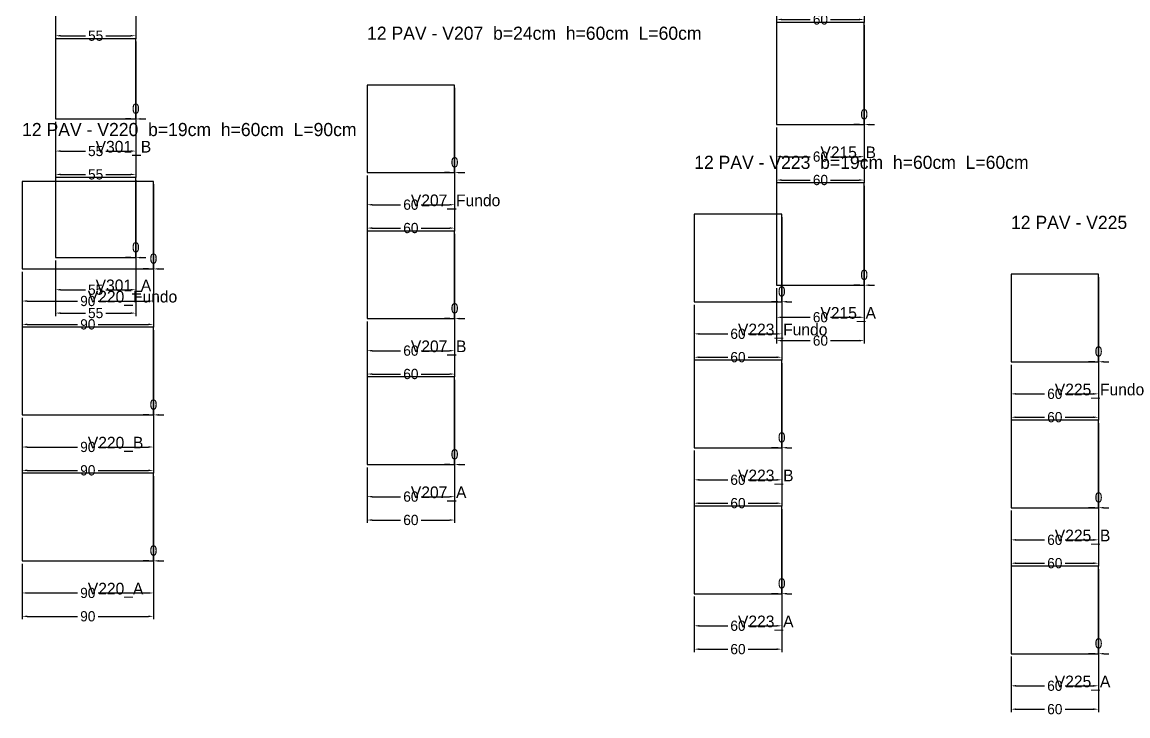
# Model space of a CAD drawing. Header units: metres. Extents: x 946 to 6411, y 1397 to 3666.
# Drawn here: x 2367 to 3124, y 1397 to 1872 of the extents above; entities that cross this region are included whole.
import ezdxf

# ---------------------------------------------------------------- set-up
doc = ezdxf.new("R2010")
doc.units = ezdxf.units.M
doc.layers.add('COTA', color=3, linetype='Continuous')
doc.dimstyles.new('COTA_VIG', dxfattribs={"dimtxt": 7, "dimasz": 3.5, "dimexe": 2, "dimexo": 2, "dimgap": 1.5, "dimtad": 1, "dimdec": 1, "dimcen": 2.5, "dimclrd": 3, "dimclre": 3, "dimclrt": 3, "dimazin": 3, "dimtfac": 1, "dimtmove": 0, "dimatfit": 3})

# ---------------------------------------------------------------- blocks, each defined once
blk = doc.blocks.new('_CLOSEDFILLED')
at = {"color": 0, "linetype": 'BYBLOCK'}
blk.add_solid([(-1, 0.16), (0, 0), (-1, -0.16)], dxfattribs=at)
blk = doc.blocks.new('*D868')
at = {"color": 3}
for p, q in [((2602.96, 1567.15), (2602.96, 1545.15)), ((2662.96, 1567.15), (2662.96, 1545.15)), ((2606.46, 1547.15), (2625.96, 1547.15)), ((2639.96, 1547.15), (2659.46, 1547.15))]:
    blk.add_line(p, q, dxfattribs=at)
at = {"layer": 'Defpoints'}
for p in [(2602.96, 1569.15), (2662.96, 1569.15), (2602.96, 1547.15)]:
    blk.add_point(p, dxfattribs=at)
at = {"layer": 'COTA', "color": 3, "xscale": 3.5, "yscale": 3.5, "rotation": 180}
blk.add_blockref('_CLOSEDFILLED', (2602.96, 1547.15), dxfattribs=at)
at = {"layer": 'COTA', "color": 3, "xscale": 3.5, "yscale": 3.5}
blk.add_blockref('_CLOSEDFILLED', (2662.96, 1547.15), dxfattribs=at)
at = {"layer": 'COTA', "color": 3, "insert": (2632.96, 1547.15), "char_height": 7, "attachment_point": 5}
blk.add_mtext('60', dxfattribs=at)
blk = doc.blocks.new('*D869')
at = {"color": 3}
for p, q in [((2602.96, 1567.15), (2602.96, 1529.15)), ((2662.96, 1567.15), (2662.96, 1529.15)), ((2606.46, 1531.15), (2625.96, 1531.15)), ((2639.96, 1531.15), (2659.46, 1531.15))]:
    blk.add_line(p, q, dxfattribs=at)
at = {"layer": 'Defpoints'}
for p in [(2602.96, 1569.15), (2662.96, 1569.15), (2602.96, 1531.15)]:
    blk.add_point(p, dxfattribs=at)
at = {"layer": 'COTA', "color": 3, "xscale": 3.5, "yscale": 3.5, "rotation": 180}
blk.add_blockref('_CLOSEDFILLED', (2602.96, 1531.15), dxfattribs=at)
at = {"layer": 'COTA', "color": 3, "xscale": 3.5, "yscale": 3.5}
blk.add_blockref('_CLOSEDFILLED', (2662.96, 1531.15), dxfattribs=at)
at = {"layer": 'COTA', "color": 3, "insert": (2632.96, 1531.15), "char_height": 7, "attachment_point": 5}
blk.add_mtext('60', dxfattribs=at)
blk = doc.blocks.new('*D871')
at = {"color": 3}
for p, q in [((2602.96, 1667.15), (2602.96, 1645.15)), ((2662.96, 1667.15), (2662.96, 1645.15)), ((2606.46, 1647.15), (2625.96, 1647.15)), ((2639.96, 1647.15), (2659.46, 1647.15))]:
    blk.add_line(p, q, dxfattribs=at)
at = {"layer": 'Defpoints'}
for p in [(2602.96, 1669.15), (2662.96, 1669.15), (2602.96, 1647.15)]:
    blk.add_point(p, dxfattribs=at)
at = {"layer": 'COTA', "color": 3, "xscale": 3.5, "yscale": 3.5, "rotation": 180}
blk.add_blockref('_CLOSEDFILLED', (2602.96, 1647.15), dxfattribs=at)
at = {"layer": 'COTA', "color": 3, "xscale": 3.5, "yscale": 3.5}
blk.add_blockref('_CLOSEDFILLED', (2662.96, 1647.15), dxfattribs=at)
at = {"layer": 'COTA', "color": 3, "insert": (2632.96, 1647.15), "char_height": 7, "attachment_point": 5}
blk.add_mtext('60', dxfattribs=at)
blk = doc.blocks.new('*D872')
at = {"color": 3}
for p, q in [((2602.96, 1667.15), (2602.96, 1629.15)), ((2662.96, 1667.15), (2662.96, 1629.15)), ((2606.46, 1631.15), (2625.96, 1631.15)), ((2639.96, 1631.15), (2659.46, 1631.15))]:
    blk.add_line(p, q, dxfattribs=at)
at = {"layer": 'Defpoints'}
for p in [(2602.96, 1669.15), (2662.96, 1669.15), (2602.96, 1631.15)]:
    blk.add_point(p, dxfattribs=at)
at = {"layer": 'COTA', "color": 3, "xscale": 3.5, "yscale": 3.5, "rotation": 180}
blk.add_blockref('_CLOSEDFILLED', (2602.96, 1631.15), dxfattribs=at)
at = {"layer": 'COTA', "color": 3, "xscale": 3.5, "yscale": 3.5}
blk.add_blockref('_CLOSEDFILLED', (2662.96, 1631.15), dxfattribs=at)
at = {"layer": 'COTA', "color": 3, "insert": (2632.96, 1631.15), "char_height": 7, "attachment_point": 5}
blk.add_mtext('60', dxfattribs=at)
blk = doc.blocks.new('*D874')
at = {"color": 3}
for p, q in [((2602.96, 1767.15), (2602.96, 1745.15)), ((2662.96, 1767.15), (2662.96, 1745.15)), ((2606.46, 1747.15), (2625.96, 1747.15)), ((2639.96, 1747.15), (2659.46, 1747.15))]:
    blk.add_line(p, q, dxfattribs=at)
at = {"layer": 'Defpoints'}
for p in [(2602.96, 1769.15), (2662.96, 1769.15), (2602.96, 1747.15)]:
    blk.add_point(p, dxfattribs=at)
at = {"layer": 'COTA', "color": 3, "xscale": 3.5, "yscale": 3.5, "rotation": 180}
blk.add_blockref('_CLOSEDFILLED', (2602.96, 1747.15), dxfattribs=at)
at = {"layer": 'COTA', "color": 3, "xscale": 3.5, "yscale": 3.5}
blk.add_blockref('_CLOSEDFILLED', (2662.96, 1747.15), dxfattribs=at)
at = {"layer": 'COTA', "color": 3, "insert": (2632.96, 1747.15), "char_height": 7, "attachment_point": 5}
blk.add_mtext('60', dxfattribs=at)
blk = doc.blocks.new('*D875')
at = {"color": 3}
for p, q in [((2602.96, 1767.15), (2602.96, 1729.15)), ((2662.96, 1767.15), (2662.96, 1729.15)), ((2606.46, 1731.15), (2625.96, 1731.15)), ((2639.96, 1731.15), (2659.46, 1731.15))]:
    blk.add_line(p, q, dxfattribs=at)
at = {"layer": 'Defpoints'}
for p in [(2602.96, 1769.15), (2662.96, 1769.15), (2602.96, 1731.15)]:
    blk.add_point(p, dxfattribs=at)
at = {"layer": 'COTA', "color": 3, "xscale": 3.5, "yscale": 3.5, "rotation": 180}
blk.add_blockref('_CLOSEDFILLED', (2602.96, 1731.15), dxfattribs=at)
at = {"layer": 'COTA', "color": 3, "xscale": 3.5, "yscale": 3.5}
blk.add_blockref('_CLOSEDFILLED', (2662.96, 1731.15), dxfattribs=at)
at = {"layer": 'COTA', "color": 3, "insert": (2632.96, 1731.15), "char_height": 7, "attachment_point": 5}
blk.add_mtext('60', dxfattribs=at)
blk = doc.blocks.new('*D958')
at = {"color": 3}
for p, q in [((2883.55, 1690.05), (2883.55, 1668.05)), ((2943.55, 1690.05), (2943.55, 1668.05)), ((2887.05, 1670.05), (2906.55, 1670.05)), ((2920.55, 1670.05), (2940.05, 1670.05))]:
    blk.add_line(p, q, dxfattribs=at)
at = {"layer": 'Defpoints'}
for p in [(2883.55, 1692.05), (2943.55, 1692.05), (2883.55, 1670.05)]:
    blk.add_point(p, dxfattribs=at)
at = {"layer": 'COTA', "color": 3, "xscale": 3.5, "yscale": 3.5, "rotation": 180}
blk.add_blockref('_CLOSEDFILLED', (2883.55, 1670.05), dxfattribs=at)
at = {"layer": 'COTA', "color": 3, "xscale": 3.5, "yscale": 3.5}
blk.add_blockref('_CLOSEDFILLED', (2943.55, 1670.05), dxfattribs=at)
at = {"layer": 'COTA', "color": 3, "insert": (2913.55, 1670.05), "char_height": 7, "attachment_point": 5}
blk.add_mtext('60', dxfattribs=at)
blk = doc.blocks.new('*D959')
at = {"color": 3}
for p, q in [((2883.55, 1690.05), (2883.55, 1652.05)), ((2943.55, 1690.05), (2943.55, 1652.05)), ((2887.05, 1654.05), (2906.55, 1654.05)), ((2920.55, 1654.05), (2940.05, 1654.05))]:
    blk.add_line(p, q, dxfattribs=at)
at = {"layer": 'Defpoints'}
for p in [(2883.55, 1692.05), (2943.55, 1692.05), (2883.55, 1654.05)]:
    blk.add_point(p, dxfattribs=at)
at = {"layer": 'COTA', "color": 3, "xscale": 3.5, "yscale": 3.5, "rotation": 180}
blk.add_blockref('_CLOSEDFILLED', (2883.55, 1654.05), dxfattribs=at)
at = {"layer": 'COTA', "color": 3, "xscale": 3.5, "yscale": 3.5}
blk.add_blockref('_CLOSEDFILLED', (2943.55, 1654.05), dxfattribs=at)
at = {"layer": 'COTA', "color": 3, "insert": (2913.55, 1654.05), "char_height": 7, "attachment_point": 5}
blk.add_mtext('60', dxfattribs=at)
blk = doc.blocks.new('*D961')
at = {"color": 3}
for p, q in [((2883.55, 1800.05), (2883.55, 1778.05)), ((2943.55, 1800.05), (2943.55, 1778.05)), ((2887.05, 1780.05), (2906.55, 1780.05)), ((2920.55, 1780.05), (2940.05, 1780.05))]:
    blk.add_line(p, q, dxfattribs=at)
at = {"layer": 'Defpoints'}
for p in [(2883.55, 1802.05), (2943.55, 1802.05), (2883.55, 1780.05)]:
    blk.add_point(p, dxfattribs=at)
at = {"layer": 'COTA', "color": 3, "xscale": 3.5, "yscale": 3.5, "rotation": 180}
blk.add_blockref('_CLOSEDFILLED', (2883.55, 1780.05), dxfattribs=at)
at = {"layer": 'COTA', "color": 3, "xscale": 3.5, "yscale": 3.5}
blk.add_blockref('_CLOSEDFILLED', (2943.55, 1780.05), dxfattribs=at)
at = {"layer": 'COTA', "color": 3, "insert": (2913.55, 1780.05), "char_height": 7, "attachment_point": 5}
blk.add_mtext('60', dxfattribs=at)
blk = doc.blocks.new('*D962')
at = {"color": 3}
for p, q in [((2883.55, 1800.05), (2883.55, 1762.05)), ((2943.55, 1800.05), (2943.55, 1762.05)), ((2887.05, 1764.05), (2906.55, 1764.05)), ((2920.55, 1764.05), (2940.05, 1764.05))]:
    blk.add_line(p, q, dxfattribs=at)
at = {"layer": 'Defpoints'}
for p in [(2883.55, 1802.05), (2943.55, 1802.05), (2883.55, 1764.05)]:
    blk.add_point(p, dxfattribs=at)
at = {"layer": 'COTA', "color": 3, "xscale": 3.5, "yscale": 3.5, "rotation": 180}
blk.add_blockref('_CLOSEDFILLED', (2883.55, 1764.05), dxfattribs=at)
at = {"layer": 'COTA', "color": 3, "xscale": 3.5, "yscale": 3.5}
blk.add_blockref('_CLOSEDFILLED', (2943.55, 1764.05), dxfattribs=at)
at = {"layer": 'COTA', "color": 3, "insert": (2913.55, 1764.05), "char_height": 7, "attachment_point": 5}
blk.add_mtext('60', dxfattribs=at)
blk = doc.blocks.new('*D965')
at = {"color": 3}
for p, q in [((2883.55, 1910.05), (2883.55, 1872.05)), ((2943.55, 1910.05), (2943.55, 1872.05)), ((2887.05, 1874.05), (2906.55, 1874.05)), ((2920.55, 1874.05), (2940.05, 1874.05))]:
    blk.add_line(p, q, dxfattribs=at)
at = {"layer": 'Defpoints'}
for p in [(2883.55, 1912.05), (2943.55, 1912.05), (2883.55, 1874.05)]:
    blk.add_point(p, dxfattribs=at)
at = {"layer": 'COTA', "color": 3, "xscale": 3.5, "yscale": 3.5, "rotation": 180}
blk.add_blockref('_CLOSEDFILLED', (2883.55, 1874.05), dxfattribs=at)
at = {"layer": 'COTA', "color": 3, "xscale": 3.5, "yscale": 3.5}
blk.add_blockref('_CLOSEDFILLED', (2943.55, 1874.05), dxfattribs=at)
at = {"layer": 'COTA', "color": 3, "insert": (2913.55, 1874.05), "char_height": 7, "attachment_point": 5}
blk.add_mtext('60', dxfattribs=at)
blk = doc.blocks.new('*D1006')
at = {"color": 3}
for p, q in [((2366.63, 1501.17), (2366.63, 1479.17)), ((2456.63, 1501.17), (2456.63, 1479.17)), ((2370.13, 1481.17), (2404.63, 1481.17)), ((2418.63, 1481.17), (2453.13, 1481.17))]:
    blk.add_line(p, q, dxfattribs=at)
at = {"layer": 'Defpoints'}
for p in [(2366.63, 1503.17), (2456.63, 1503.17), (2366.63, 1481.17)]:
    blk.add_point(p, dxfattribs=at)
at = {"layer": 'COTA', "color": 3, "xscale": 3.5, "yscale": 3.5, "rotation": 180}
blk.add_blockref('_CLOSEDFILLED', (2366.63, 1481.17), dxfattribs=at)
at = {"layer": 'COTA', "color": 3, "xscale": 3.5, "yscale": 3.5}
blk.add_blockref('_CLOSEDFILLED', (2456.63, 1481.17), dxfattribs=at)
at = {"layer": 'COTA', "color": 3, "insert": (2411.63, 1481.17), "char_height": 7, "attachment_point": 5}
blk.add_mtext('90', dxfattribs=at)
blk = doc.blocks.new('*D1007')
at = {"color": 3}
for p, q in [((2366.63, 1501.17), (2366.63, 1463.17)), ((2456.63, 1501.17), (2456.63, 1463.17)), ((2370.13, 1465.17), (2404.63, 1465.17)), ((2418.63, 1465.17), (2453.13, 1465.17))]:
    blk.add_line(p, q, dxfattribs=at)
at = {"layer": 'Defpoints'}
for p in [(2366.63, 1503.17), (2456.63, 1503.17), (2366.63, 1465.17)]:
    blk.add_point(p, dxfattribs=at)
at = {"layer": 'COTA', "color": 3, "xscale": 3.5, "yscale": 3.5, "rotation": 180}
blk.add_blockref('_CLOSEDFILLED', (2366.63, 1465.17), dxfattribs=at)
at = {"layer": 'COTA', "color": 3, "xscale": 3.5, "yscale": 3.5}
blk.add_blockref('_CLOSEDFILLED', (2456.63, 1465.17), dxfattribs=at)
at = {"layer": 'COTA', "color": 3, "insert": (2411.63, 1465.17), "char_height": 7, "attachment_point": 5}
blk.add_mtext('90', dxfattribs=at)
blk = doc.blocks.new('*D1009')
at = {"color": 3}
for p, q in [((2366.63, 1601.17), (2366.63, 1579.17)), ((2456.63, 1601.17), (2456.63, 1579.17)), ((2370.13, 1581.17), (2404.63, 1581.17)), ((2418.63, 1581.17), (2453.13, 1581.17))]:
    blk.add_line(p, q, dxfattribs=at)
at = {"layer": 'Defpoints'}
for p in [(2366.63, 1603.17), (2456.63, 1603.17), (2366.63, 1581.17)]:
    blk.add_point(p, dxfattribs=at)
at = {"layer": 'COTA', "color": 3, "xscale": 3.5, "yscale": 3.5, "rotation": 180}
blk.add_blockref('_CLOSEDFILLED', (2366.63, 1581.17), dxfattribs=at)
at = {"layer": 'COTA', "color": 3, "xscale": 3.5, "yscale": 3.5}
blk.add_blockref('_CLOSEDFILLED', (2456.63, 1581.17), dxfattribs=at)
at = {"layer": 'COTA', "color": 3, "insert": (2411.63, 1581.17), "char_height": 7, "attachment_point": 5}
blk.add_mtext('90', dxfattribs=at)
blk = doc.blocks.new('*D1010')
at = {"color": 3}
for p, q in [((2366.63, 1601.17), (2366.63, 1563.17)), ((2456.63, 1601.17), (2456.63, 1563.17)), ((2370.13, 1565.17), (2404.63, 1565.17)), ((2418.63, 1565.17), (2453.13, 1565.17))]:
    blk.add_line(p, q, dxfattribs=at)
at = {"layer": 'Defpoints'}
for p in [(2366.63, 1603.17), (2456.63, 1603.17), (2366.63, 1565.17)]:
    blk.add_point(p, dxfattribs=at)
at = {"layer": 'COTA', "color": 3, "xscale": 3.5, "yscale": 3.5, "rotation": 180}
blk.add_blockref('_CLOSEDFILLED', (2366.63, 1565.17), dxfattribs=at)
at = {"layer": 'COTA', "color": 3, "xscale": 3.5, "yscale": 3.5}
blk.add_blockref('_CLOSEDFILLED', (2456.63, 1565.17), dxfattribs=at)
at = {"layer": 'COTA', "color": 3, "insert": (2411.63, 1565.17), "char_height": 7, "attachment_point": 5}
blk.add_mtext('90', dxfattribs=at)
blk = doc.blocks.new('*D1012')
at = {"color": 3}
for p, q in [((2366.63, 1701.17), (2366.63, 1679.17)), ((2456.63, 1701.17), (2456.63, 1679.17)), ((2370.13, 1681.17), (2404.63, 1681.17)), ((2418.63, 1681.17), (2453.13, 1681.17))]:
    blk.add_line(p, q, dxfattribs=at)
at = {"layer": 'Defpoints'}
for p in [(2366.63, 1703.17), (2456.63, 1703.17), (2366.63, 1681.17)]:
    blk.add_point(p, dxfattribs=at)
at = {"layer": 'COTA', "color": 3, "xscale": 3.5, "yscale": 3.5, "rotation": 180}
blk.add_blockref('_CLOSEDFILLED', (2366.63, 1681.17), dxfattribs=at)
at = {"layer": 'COTA', "color": 3, "xscale": 3.5, "yscale": 3.5}
blk.add_blockref('_CLOSEDFILLED', (2456.63, 1681.17), dxfattribs=at)
at = {"layer": 'COTA', "color": 3, "insert": (2411.63, 1681.17), "char_height": 7, "attachment_point": 5}
blk.add_mtext('90', dxfattribs=at)
blk = doc.blocks.new('*D1013')
at = {"color": 3}
for p, q in [((2366.63, 1701.17), (2366.63, 1663.17)), ((2456.63, 1701.17), (2456.63, 1663.17)), ((2370.13, 1665.17), (2404.63, 1665.17)), ((2418.63, 1665.17), (2453.13, 1665.17))]:
    blk.add_line(p, q, dxfattribs=at)
at = {"layer": 'Defpoints'}
for p in [(2366.63, 1703.17), (2456.63, 1703.17), (2366.63, 1665.17)]:
    blk.add_point(p, dxfattribs=at)
at = {"layer": 'COTA', "color": 3, "xscale": 3.5, "yscale": 3.5, "rotation": 180}
blk.add_blockref('_CLOSEDFILLED', (2366.63, 1665.17), dxfattribs=at)
at = {"layer": 'COTA', "color": 3, "xscale": 3.5, "yscale": 3.5}
blk.add_blockref('_CLOSEDFILLED', (2456.63, 1665.17), dxfattribs=at)
at = {"layer": 'COTA', "color": 3, "insert": (2411.63, 1665.17), "char_height": 7, "attachment_point": 5}
blk.add_mtext('90', dxfattribs=at)
blk = doc.blocks.new('*D1033')
at = {"color": 3}
for p, q in [((2827.06, 1478.68), (2827.06, 1456.68)), ((2887.06, 1478.68), (2887.06, 1456.68)), ((2830.56, 1458.68), (2850.06, 1458.68)), ((2864.06, 1458.68), (2883.56, 1458.68))]:
    blk.add_line(p, q, dxfattribs=at)
at = {"layer": 'Defpoints'}
for p in [(2827.06, 1480.68), (2887.06, 1480.68), (2827.06, 1458.68)]:
    blk.add_point(p, dxfattribs=at)
at = {"layer": 'COTA', "color": 3, "xscale": 3.5, "yscale": 3.5, "rotation": 180}
blk.add_blockref('_CLOSEDFILLED', (2827.06, 1458.68), dxfattribs=at)
at = {"layer": 'COTA', "color": 3, "xscale": 3.5, "yscale": 3.5}
blk.add_blockref('_CLOSEDFILLED', (2887.06, 1458.68), dxfattribs=at)
at = {"layer": 'COTA', "color": 3, "insert": (2857.06, 1458.68), "char_height": 7, "attachment_point": 5}
blk.add_mtext('60', dxfattribs=at)
blk = doc.blocks.new('*D1034')
at = {"color": 3}
for p, q in [((2827.06, 1478.68), (2827.06, 1440.68)), ((2887.06, 1478.68), (2887.06, 1440.68)), ((2830.56, 1442.68), (2850.06, 1442.68)), ((2864.06, 1442.68), (2883.56, 1442.68))]:
    blk.add_line(p, q, dxfattribs=at)
at = {"layer": 'Defpoints'}
for p in [(2827.06, 1480.68), (2887.06, 1480.68), (2827.06, 1442.68)]:
    blk.add_point(p, dxfattribs=at)
at = {"layer": 'COTA', "color": 3, "xscale": 3.5, "yscale": 3.5, "rotation": 180}
blk.add_blockref('_CLOSEDFILLED', (2827.06, 1442.68), dxfattribs=at)
at = {"layer": 'COTA', "color": 3, "xscale": 3.5, "yscale": 3.5}
blk.add_blockref('_CLOSEDFILLED', (2887.06, 1442.68), dxfattribs=at)
at = {"layer": 'COTA', "color": 3, "insert": (2857.06, 1442.68), "char_height": 7, "attachment_point": 5}
blk.add_mtext('60', dxfattribs=at)
blk = doc.blocks.new('*D1036')
at = {"color": 3}
for p, q in [((2827.06, 1578.68), (2827.06, 1556.68)), ((2887.06, 1578.68), (2887.06, 1556.68)), ((2830.56, 1558.68), (2850.06, 1558.68)), ((2864.06, 1558.68), (2883.56, 1558.68))]:
    blk.add_line(p, q, dxfattribs=at)
at = {"layer": 'Defpoints'}
for p in [(2827.06, 1580.68), (2887.06, 1580.68), (2827.06, 1558.68)]:
    blk.add_point(p, dxfattribs=at)
at = {"layer": 'COTA', "color": 3, "xscale": 3.5, "yscale": 3.5, "rotation": 180}
blk.add_blockref('_CLOSEDFILLED', (2827.06, 1558.68), dxfattribs=at)
at = {"layer": 'COTA', "color": 3, "xscale": 3.5, "yscale": 3.5}
blk.add_blockref('_CLOSEDFILLED', (2887.06, 1558.68), dxfattribs=at)
at = {"layer": 'COTA', "color": 3, "insert": (2857.06, 1558.68), "char_height": 7, "attachment_point": 5}
blk.add_mtext('60', dxfattribs=at)
blk = doc.blocks.new('*D1037')
at = {"color": 3}
for p, q in [((2827.06, 1578.68), (2827.06, 1540.68)), ((2887.06, 1578.68), (2887.06, 1540.68)), ((2830.56, 1542.68), (2850.06, 1542.68)), ((2864.06, 1542.68), (2883.56, 1542.68))]:
    blk.add_line(p, q, dxfattribs=at)
at = {"layer": 'Defpoints'}
for p in [(2827.06, 1580.68), (2887.06, 1580.68), (2827.06, 1542.68)]:
    blk.add_point(p, dxfattribs=at)
at = {"layer": 'COTA', "color": 3, "xscale": 3.5, "yscale": 3.5, "rotation": 180}
blk.add_blockref('_CLOSEDFILLED', (2827.06, 1542.68), dxfattribs=at)
at = {"layer": 'COTA', "color": 3, "xscale": 3.5, "yscale": 3.5}
blk.add_blockref('_CLOSEDFILLED', (2887.06, 1542.68), dxfattribs=at)
at = {"layer": 'COTA', "color": 3, "insert": (2857.06, 1542.68), "char_height": 7, "attachment_point": 5}
blk.add_mtext('60', dxfattribs=at)
blk = doc.blocks.new('*D1039')
at = {"color": 3}
for p, q in [((2827.06, 1678.68), (2827.06, 1656.68)), ((2887.06, 1678.68), (2887.06, 1656.68)), ((2830.56, 1658.68), (2850.06, 1658.68)), ((2864.06, 1658.68), (2883.56, 1658.68))]:
    blk.add_line(p, q, dxfattribs=at)
at = {"layer": 'Defpoints'}
for p in [(2827.06, 1680.68), (2887.06, 1680.68), (2827.06, 1658.68)]:
    blk.add_point(p, dxfattribs=at)
at = {"layer": 'COTA', "color": 3, "xscale": 3.5, "yscale": 3.5, "rotation": 180}
blk.add_blockref('_CLOSEDFILLED', (2827.06, 1658.68), dxfattribs=at)
at = {"layer": 'COTA', "color": 3, "xscale": 3.5, "yscale": 3.5}
blk.add_blockref('_CLOSEDFILLED', (2887.06, 1658.68), dxfattribs=at)
at = {"layer": 'COTA', "color": 3, "insert": (2857.06, 1658.68), "char_height": 7, "attachment_point": 5}
blk.add_mtext('60', dxfattribs=at)
blk = doc.blocks.new('*D1040')
at = {"color": 3}
for p, q in [((2827.06, 1678.68), (2827.06, 1640.68)), ((2887.06, 1678.68), (2887.06, 1640.68)), ((2830.56, 1642.68), (2850.06, 1642.68)), ((2864.06, 1642.68), (2883.56, 1642.68))]:
    blk.add_line(p, q, dxfattribs=at)
at = {"layer": 'Defpoints'}
for p in [(2827.06, 1680.68), (2887.06, 1680.68), (2827.06, 1642.68)]:
    blk.add_point(p, dxfattribs=at)
at = {"layer": 'COTA', "color": 3, "xscale": 3.5, "yscale": 3.5, "rotation": 180}
blk.add_blockref('_CLOSEDFILLED', (2827.06, 1642.68), dxfattribs=at)
at = {"layer": 'COTA', "color": 3, "xscale": 3.5, "yscale": 3.5}
blk.add_blockref('_CLOSEDFILLED', (2887.06, 1642.68), dxfattribs=at)
at = {"layer": 'COTA', "color": 3, "insert": (2857.06, 1642.68), "char_height": 7, "attachment_point": 5}
blk.add_mtext('60', dxfattribs=at)
blk = doc.blocks.new('*D1051')
at = {"color": 3}
for p, q in [((3044.12, 1437.57), (3044.12, 1415.57)), ((3104.12, 1437.57), (3104.12, 1415.57)), ((3047.62, 1417.57), (3067.12, 1417.57)), ((3081.12, 1417.57), (3100.62, 1417.57))]:
    blk.add_line(p, q, dxfattribs=at)
at = {"layer": 'Defpoints'}
for p in [(3044.12, 1439.57), (3104.12, 1439.57), (3044.12, 1417.57)]:
    blk.add_point(p, dxfattribs=at)
at = {"layer": 'COTA', "color": 3, "xscale": 3.5, "yscale": 3.5, "rotation": 180}
blk.add_blockref('_CLOSEDFILLED', (3044.12, 1417.57), dxfattribs=at)
at = {"layer": 'COTA', "color": 3, "xscale": 3.5, "yscale": 3.5}
blk.add_blockref('_CLOSEDFILLED', (3104.12, 1417.57), dxfattribs=at)
at = {"layer": 'COTA', "color": 3, "insert": (3074.12, 1417.57), "char_height": 7, "attachment_point": 5}
blk.add_mtext('60', dxfattribs=at)
blk = doc.blocks.new('*D1052')
at = {"color": 3}
for p, q in [((3044.12, 1437.57), (3044.12, 1399.57)), ((3104.12, 1437.57), (3104.12, 1399.57)), ((3047.62, 1401.57), (3067.12, 1401.57)), ((3081.12, 1401.57), (3100.62, 1401.57))]:
    blk.add_line(p, q, dxfattribs=at)
at = {"layer": 'Defpoints'}
for p in [(3044.12, 1439.57), (3104.12, 1439.57), (3044.12, 1401.57)]:
    blk.add_point(p, dxfattribs=at)
at = {"layer": 'COTA', "color": 3, "xscale": 3.5, "yscale": 3.5, "rotation": 180}
blk.add_blockref('_CLOSEDFILLED', (3044.12, 1401.57), dxfattribs=at)
at = {"layer": 'COTA', "color": 3, "xscale": 3.5, "yscale": 3.5}
blk.add_blockref('_CLOSEDFILLED', (3104.12, 1401.57), dxfattribs=at)
at = {"layer": 'COTA', "color": 3, "insert": (3074.12, 1401.57), "char_height": 7, "attachment_point": 5}
blk.add_mtext('60', dxfattribs=at)
blk = doc.blocks.new('*D1054')
at = {"color": 3}
for p, q in [((3044.12, 1537.57), (3044.12, 1515.57)), ((3104.12, 1537.57), (3104.12, 1515.57)), ((3047.62, 1517.57), (3067.12, 1517.57)), ((3081.12, 1517.57), (3100.62, 1517.57))]:
    blk.add_line(p, q, dxfattribs=at)
at = {"layer": 'Defpoints'}
for p in [(3044.12, 1539.57), (3104.12, 1539.57), (3044.12, 1517.57)]:
    blk.add_point(p, dxfattribs=at)
at = {"layer": 'COTA', "color": 3, "xscale": 3.5, "yscale": 3.5, "rotation": 180}
blk.add_blockref('_CLOSEDFILLED', (3044.12, 1517.57), dxfattribs=at)
at = {"layer": 'COTA', "color": 3, "xscale": 3.5, "yscale": 3.5}
blk.add_blockref('_CLOSEDFILLED', (3104.12, 1517.57), dxfattribs=at)
at = {"layer": 'COTA', "color": 3, "insert": (3074.12, 1517.57), "char_height": 7, "attachment_point": 5}
blk.add_mtext('60', dxfattribs=at)
blk = doc.blocks.new('*D1055')
at = {"color": 3}
for p, q in [((3044.12, 1537.57), (3044.12, 1499.57)), ((3104.12, 1537.57), (3104.12, 1499.57)), ((3047.62, 1501.57), (3067.12, 1501.57)), ((3081.12, 1501.57), (3100.62, 1501.57))]:
    blk.add_line(p, q, dxfattribs=at)
at = {"layer": 'Defpoints'}
for p in [(3044.12, 1539.57), (3104.12, 1539.57), (3044.12, 1501.57)]:
    blk.add_point(p, dxfattribs=at)
at = {"layer": 'COTA', "color": 3, "xscale": 3.5, "yscale": 3.5, "rotation": 180}
blk.add_blockref('_CLOSEDFILLED', (3044.12, 1501.57), dxfattribs=at)
at = {"layer": 'COTA', "color": 3, "xscale": 3.5, "yscale": 3.5}
blk.add_blockref('_CLOSEDFILLED', (3104.12, 1501.57), dxfattribs=at)
at = {"layer": 'COTA', "color": 3, "insert": (3074.12, 1501.57), "char_height": 7, "attachment_point": 5}
blk.add_mtext('60', dxfattribs=at)
blk = doc.blocks.new('*D1057')
at = {"color": 3}
for p, q in [((3044.12, 1637.57), (3044.12, 1615.57)), ((3104.12, 1637.57), (3104.12, 1615.57)), ((3047.62, 1617.57), (3067.12, 1617.57)), ((3081.12, 1617.57), (3100.62, 1617.57))]:
    blk.add_line(p, q, dxfattribs=at)
at = {"layer": 'Defpoints'}
for p in [(3044.12, 1639.57), (3104.12, 1639.57), (3044.12, 1617.57)]:
    blk.add_point(p, dxfattribs=at)
at = {"layer": 'COTA', "color": 3, "xscale": 3.5, "yscale": 3.5, "rotation": 180}
blk.add_blockref('_CLOSEDFILLED', (3044.12, 1617.57), dxfattribs=at)
at = {"layer": 'COTA', "color": 3, "xscale": 3.5, "yscale": 3.5}
blk.add_blockref('_CLOSEDFILLED', (3104.12, 1617.57), dxfattribs=at)
at = {"layer": 'COTA', "color": 3, "insert": (3074.12, 1617.57), "char_height": 7, "attachment_point": 5}
blk.add_mtext('60', dxfattribs=at)
blk = doc.blocks.new('*D1058')
at = {"color": 3}
for p, q in [((3044.12, 1637.57), (3044.12, 1599.57)), ((3104.12, 1637.57), (3104.12, 1599.57)), ((3047.62, 1601.57), (3067.12, 1601.57)), ((3081.12, 1601.57), (3100.62, 1601.57))]:
    blk.add_line(p, q, dxfattribs=at)
at = {"layer": 'Defpoints'}
for p in [(3044.12, 1639.57), (3104.12, 1639.57), (3044.12, 1601.57)]:
    blk.add_point(p, dxfattribs=at)
at = {"layer": 'COTA', "color": 3, "xscale": 3.5, "yscale": 3.5, "rotation": 180}
blk.add_blockref('_CLOSEDFILLED', (3044.12, 1601.57), dxfattribs=at)
at = {"layer": 'COTA', "color": 3, "xscale": 3.5, "yscale": 3.5}
blk.add_blockref('_CLOSEDFILLED', (3104.12, 1601.57), dxfattribs=at)
at = {"layer": 'COTA', "color": 3, "insert": (3074.12, 1601.57), "char_height": 7, "attachment_point": 5}
blk.add_mtext('60', dxfattribs=at)
blk = doc.blocks.new('*D1318')
at = {"color": 3}
for p, q in [((2389.5, 1708.91), (2389.5, 1686.91)), ((2444.5, 1708.91), (2444.5, 1686.91)), ((2393, 1688.91), (2410, 1688.91)), ((2424, 1688.91), (2441, 1688.91))]:
    blk.add_line(p, q, dxfattribs=at)
at = {"layer": 'Defpoints'}
for p in [(2389.5, 1710.91), (2444.5, 1710.91), (2389.5, 1688.91)]:
    blk.add_point(p, dxfattribs=at)
at = {"layer": 'COTA', "color": 3, "xscale": 3.5, "yscale": 3.5, "rotation": 180}
blk.add_blockref('_CLOSEDFILLED', (2389.5, 1688.91), dxfattribs=at)
at = {"layer": 'COTA', "color": 3, "xscale": 3.5, "yscale": 3.5}
blk.add_blockref('_CLOSEDFILLED', (2444.5, 1688.91), dxfattribs=at)
at = {"layer": 'COTA', "color": 3, "insert": (2417, 1688.91), "char_height": 7, "attachment_point": 5}
blk.add_mtext('55', dxfattribs=at)
blk = doc.blocks.new('*D1319')
at = {"color": 3}
for p, q in [((2389.5, 1708.91), (2389.5, 1670.91)), ((2444.5, 1708.91), (2444.5, 1670.91)), ((2393, 1672.91), (2410, 1672.91)), ((2424, 1672.91), (2441, 1672.91))]:
    blk.add_line(p, q, dxfattribs=at)
at = {"layer": 'Defpoints'}
for p in [(2389.5, 1710.91), (2444.5, 1710.91), (2389.5, 1672.91)]:
    blk.add_point(p, dxfattribs=at)
at = {"layer": 'COTA', "color": 3, "xscale": 3.5, "yscale": 3.5, "rotation": 180}
blk.add_blockref('_CLOSEDFILLED', (2389.5, 1672.91), dxfattribs=at)
at = {"layer": 'COTA', "color": 3, "xscale": 3.5, "yscale": 3.5}
blk.add_blockref('_CLOSEDFILLED', (2444.5, 1672.91), dxfattribs=at)
at = {"layer": 'COTA', "color": 3, "insert": (2417, 1672.91), "char_height": 7, "attachment_point": 5}
blk.add_mtext('55', dxfattribs=at)
blk = doc.blocks.new('*D1321')
at = {"color": 3}
for p, q in [((2389.5, 1803.91), (2389.5, 1781.91)), ((2444.5, 1803.91), (2444.5, 1781.91)), ((2393, 1783.91), (2410, 1783.91)), ((2424, 1783.91), (2441, 1783.91))]:
    blk.add_line(p, q, dxfattribs=at)
at = {"layer": 'Defpoints'}
for p in [(2389.5, 1805.91), (2444.5, 1805.91), (2389.5, 1783.91)]:
    blk.add_point(p, dxfattribs=at)
at = {"layer": 'COTA', "color": 3, "xscale": 3.5, "yscale": 3.5, "rotation": 180}
blk.add_blockref('_CLOSEDFILLED', (2389.5, 1783.91), dxfattribs=at)
at = {"layer": 'COTA', "color": 3, "xscale": 3.5, "yscale": 3.5}
blk.add_blockref('_CLOSEDFILLED', (2444.5, 1783.91), dxfattribs=at)
at = {"layer": 'COTA', "color": 3, "insert": (2417, 1783.91), "char_height": 7, "attachment_point": 5}
blk.add_mtext('55', dxfattribs=at)
blk = doc.blocks.new('*D1322')
at = {"color": 3}
for p, q in [((2389.5, 1803.91), (2389.5, 1765.91)), ((2444.5, 1803.91), (2444.5, 1765.91)), ((2393, 1767.91), (2410, 1767.91)), ((2424, 1767.91), (2441, 1767.91))]:
    blk.add_line(p, q, dxfattribs=at)
at = {"layer": 'Defpoints'}
for p in [(2389.5, 1805.91), (2444.5, 1805.91), (2389.5, 1767.91)]:
    blk.add_point(p, dxfattribs=at)
at = {"layer": 'COTA', "color": 3, "xscale": 3.5, "yscale": 3.5, "rotation": 180}
blk.add_blockref('_CLOSEDFILLED', (2389.5, 1767.91), dxfattribs=at)
at = {"layer": 'COTA', "color": 3, "xscale": 3.5, "yscale": 3.5}
blk.add_blockref('_CLOSEDFILLED', (2444.5, 1767.91), dxfattribs=at)
at = {"layer": 'COTA', "color": 3, "insert": (2417, 1767.91), "char_height": 7, "attachment_point": 5}
blk.add_mtext('55', dxfattribs=at)
blk = doc.blocks.new('*D1325')
at = {"color": 3}
for p, q in [((2389.5, 1898.91), (2389.5, 1860.91)), ((2444.5, 1898.91), (2444.5, 1860.91)), ((2393, 1862.91), (2410, 1862.91)), ((2424, 1862.91), (2441, 1862.91))]:
    blk.add_line(p, q, dxfattribs=at)
at = {"layer": 'Defpoints'}
for p in [(2389.5, 1900.91), (2444.5, 1900.91), (2389.5, 1862.91)]:
    blk.add_point(p, dxfattribs=at)
at = {"layer": 'COTA', "color": 3, "xscale": 3.5, "yscale": 3.5, "rotation": 180}
blk.add_blockref('_CLOSEDFILLED', (2389.5, 1862.91), dxfattribs=at)
at = {"layer": 'COTA', "color": 3, "xscale": 3.5, "yscale": 3.5}
blk.add_blockref('_CLOSEDFILLED', (2444.5, 1862.91), dxfattribs=at)
at = {"layer": 'COTA', "color": 3, "insert": (2417, 1862.91), "char_height": 7, "attachment_point": 5}
blk.add_mtext('55', dxfattribs=at)

msp = doc.modelspace()

# ---------------------------------------------------------------- linework, layer by layer
at = {"layer": 'Paineis'}
for points in [[(2883.55, 1802.05), (2943.55, 1802.05), (2943.55, 1872.05), (2883.55, 1872.05)], [(2389.5, 1805.91), (2444.5, 1805.91), (2444.5, 1860.91), (2389.5, 1860.91)], [(2602.96, 1769.15), (2662.96, 1769.15), (2662.96, 1829.15), (2602.96, 1829.15)], [(2389.5, 1710.91), (2444.5, 1710.91), (2444.5, 1765.91), (2389.5, 1765.91)], [(2366.63, 1703.17), (2456.63, 1703.17), (2456.63, 1763.17), (2366.63, 1763.17)], [(2883.55, 1692.05), (2943.55, 1692.05), (2943.55, 1762.05), (2883.55, 1762.05)], [(2827.06, 1680.68), (2887.06, 1680.68), (2887.06, 1740.68), (2827.06, 1740.68)], [(2602.96, 1669.15), (2662.96, 1669.15), (2662.96, 1729.15), (2602.96, 1729.15)], [(3044.12, 1639.57), (3104.12, 1639.57), (3104.12, 1699.57), (3044.12, 1699.57)], [(2366.63, 1603.17), (2456.63, 1603.17), (2456.63, 1663.17), (2366.63, 1663.17)], [(2827.06, 1580.68), (2887.06, 1580.68), (2887.06, 1640.68), (2827.06, 1640.68)], [(2602.96, 1569.15), (2662.96, 1569.15), (2662.96, 1629.15), (2602.96, 1629.15)], [(3044.12, 1539.57), (3104.12, 1539.57), (3104.12, 1599.57), (3044.12, 1599.57)], [(2366.63, 1503.17), (2456.63, 1503.17), (2456.63, 1563.17), (2366.63, 1563.17)], [(2827.06, 1480.68), (2887.06, 1480.68), (2887.06, 1540.68), (2827.06, 1540.68)], [(3044.12, 1439.57), (3104.12, 1439.57), (3104.12, 1499.57), (3044.12, 1499.57)]]:
    msp.add_lwpolyline(points, close=True, dxfattribs=at)

# ---------------------------------------------------------------- texts
at = {"layer": 'NOMENCLATURA', "char_height": 9, "attachment_point": 1}
for s, insert in [('12 PAV - V207  b=24cm  h=60cm  L=60cm', (2602.96, 1869.15)), ('12 PAV - V220  b=19cm  h=60cm  L=90cm', (2366.63, 1803.17)), ('12 PAV - V223  b=19cm  h=60cm  L=60cm', (2827.06, 1780.68)), ('12 PAV - V225  b=27cm  h=60cm  L=60cm', (3044.12, 1739.57))]:
    msp.add_mtext(s, dxfattribs=dict(at, insert=insert))
at = {"layer": 'Texto Secao', "char_height": 8, "attachment_point": 1}
for s, insert in [('V301_B', (2417, 1790.91)), ('V215_B', (2913.55, 1787.05)), ('V207_Fundo', (2632.96, 1754.15)), ('V301_A', (2417, 1695.91)), ('V220_Fundo', (2411.63, 1688.17)), ('V215_A', (2913.55, 1677.05)), ('V223_Fundo', (2857.06, 1665.68)), ('V207_B', (2632.96, 1654.15)), ('V225_Fundo', (3074.12, 1624.57)), ('V220_B', (2411.63, 1588.17)), ('V223_B', (2857.06, 1565.68)), ('V207_A', (2632.96, 1554.15)), ('V225_B', (3074.12, 1524.57)), ('V220_A', (2411.63, 1488.17)), ('V223_A', (2857.06, 1465.68)), ('V225_A', (3074.12, 1424.57))]:
    msp.add_mtext(s, dxfattribs=dict(at, insert=insert))

# ---------------------------------------------------------------- dimensions: what is measured, and where the dimension line sits
at = {"layer": 'COTA'}
for base, p1, p2, picture, middle in [((2883.55, 1874.05), (2883.55, 1912.05), (2943.55, 1912.05), '*D965', (2913.55, 1874.05)), ((2389.5, 1862.91), (2389.5, 1900.91), (2444.5, 1900.91), '*D1325', (2417, 1862.91)), ((2389.5, 1783.91), (2389.5, 1805.91), (2444.5, 1805.91), '*D1321', (2417, 1783.91)), ((2389.5, 1767.91), (2389.5, 1805.91), (2444.5, 1805.91), '*D1322', (2417, 1767.91)), ((2883.55, 1780.05), (2883.55, 1802.05), (2943.55, 1802.05), '*D961', (2913.55, 1780.05)), ((2883.55, 1764.05), (2883.55, 1802.05), (2943.55, 1802.05), '*D962', (2913.55, 1764.05)), ((2602.96, 1747.15), (2602.96, 1769.15), (2662.96, 1769.15), '*D874', (2632.96, 1747.15)), ((2602.96, 1731.15), (2602.96, 1769.15), (2662.96, 1769.15), '*D875', (2632.96, 1731.15)), ((2389.5, 1688.91), (2389.5, 1710.91), (2444.5, 1710.91), '*D1318', (2417, 1688.91)), ((2389.5, 1672.91), (2389.5, 1710.91), (2444.5, 1710.91), '*D1319', (2417, 1672.91)), ((2366.63, 1681.17), (2366.63, 1703.17), (2456.63, 1703.17), '*D1012', (2411.63, 1681.17)), ((2366.63, 1665.17), (2366.63, 1703.17), (2456.63, 1703.17), '*D1013', (2411.63, 1665.17)), ((2883.55, 1670.05), (2883.55, 1692.05), (2943.55, 1692.05), '*D958', (2913.55, 1670.05)), ((2883.55, 1654.05), (2883.55, 1692.05), (2943.55, 1692.05), '*D959', (2913.55, 1654.05)), ((2827.06, 1658.68), (2827.06, 1680.68), (2887.06, 1680.68), '*D1039', (2857.06, 1658.68)), ((2827.06, 1642.68), (2827.06, 1680.68), (2887.06, 1680.68), '*D1040', (2857.06, 1642.68)), ((2602.96, 1647.15), (2602.96, 1669.15), (2662.96, 1669.15), '*D871', (2632.96, 1647.15)), ((2602.96, 1631.15), (2602.96, 1669.15), (2662.96, 1669.15), '*D872', (2632.96, 1631.15)), ((3044.12, 1617.57), (3044.12, 1639.57), (3104.12, 1639.57), '*D1057', (3074.12, 1617.57)), ((3044.12, 1601.57), (3044.12, 1639.57), (3104.12, 1639.57), '*D1058', (3074.12, 1601.57)), ((2366.63, 1581.17), (2366.63, 1603.17), (2456.63, 1603.17), '*D1009', (2411.63, 1581.17)), ((2366.63, 1565.17), (2366.63, 1603.17), (2456.63, 1603.17), '*D1010', (2411.63, 1565.17)), ((2827.06, 1558.68), (2827.06, 1580.68), (2887.06, 1580.68), '*D1036', (2857.06, 1558.68)), ((2827.06, 1542.68), (2827.06, 1580.68), (2887.06, 1580.68), '*D1037', (2857.06, 1542.68)), ((2602.96, 1547.15), (2602.96, 1569.15), (2662.96, 1569.15), '*D868', (2632.96, 1547.15)), ((2602.96, 1531.15), (2602.96, 1569.15), (2662.96, 1569.15), '*D869', (2632.96, 1531.15)), ((3044.12, 1517.57), (3044.12, 1539.57), (3104.12, 1539.57), '*D1054', (3074.12, 1517.57)), ((3044.12, 1501.57), (3044.12, 1539.57), (3104.12, 1539.57), '*D1055', (3074.12, 1501.57)), ((2366.63, 1481.17), (2366.63, 1503.17), (2456.63, 1503.17), '*D1006', (2411.63, 1481.17)), ((2366.63, 1465.17), (2366.63, 1503.17), (2456.63, 1503.17), '*D1007', (2411.63, 1465.17)), ((2827.06, 1458.68), (2827.06, 1480.68), (2887.06, 1480.68), '*D1033', (2857.06, 1458.68)), ((2827.06, 1442.68), (2827.06, 1480.68), (2887.06, 1480.68), '*D1034', (2857.06, 1442.68)), ((3044.12, 1417.57), (3044.12, 1439.57), (3104.12, 1439.57), '*D1051', (3074.12, 1417.57)), ((3044.12, 1401.57), (3044.12, 1439.57), (3104.12, 1439.57), '*D1052', (3074.12, 1401.57))]:
    dim = msp.add_linear_dim(base=base, p1=p1, p2=p2, dimstyle='COTA_VIG', dxfattribs=at)
    dim.commit()
    dim.dimension.update_dxf_attribs({"geometry": picture, "text_midpoint": middle})
for base, p1, p2 in [((2943.55, 1802.05), (2943.55, 1802.05), (2943.55, 1872.05)), ((2444.5, 1805.91), (2444.5, 1805.91), (2444.5, 1860.91)), ((2662.96, 1769.15), (2662.96, 1769.15), (2662.96, 1829.15)), ((2444.5, 1710.91), (2444.5, 1710.91), (2444.5, 1765.91)), ((2456.63, 1703.17), (2456.63, 1703.17), (2456.63, 1763.17)), ((2943.55, 1692.05), (2943.55, 1692.05), (2943.55, 1762.05)), ((2887.06, 1680.68), (2887.06, 1680.68), (2887.06, 1740.68)), ((2662.96, 1669.15), (2662.96, 1669.15), (2662.96, 1729.15)), ((3104.12, 1639.57), (3104.12, 1639.57), (3104.12, 1699.57)), ((2456.63, 1603.17), (2456.63, 1603.17), (2456.63, 1663.17)), ((2887.06, 1580.68), (2887.06, 1580.68), (2887.06, 1640.68)), ((2662.96, 1569.15), (2662.96, 1569.15), (2662.96, 1629.15)), ((3104.12, 1539.57), (3104.12, 1539.57), (3104.12, 1599.57)), ((2456.63, 1503.17), (2456.63, 1503.17), (2456.63, 1563.17)), ((2887.06, 1480.68), (2887.06, 1480.68), (2887.06, 1540.68)), ((3104.12, 1439.57), (3104.12, 1439.57), (3104.12, 1499.57))]:
    msp.add_linear_dim(base=base, p1=p1, p2=p2, dimstyle='COTA_VIG', dxfattribs=at).render()

doc.saveas('drawing.dxf')
